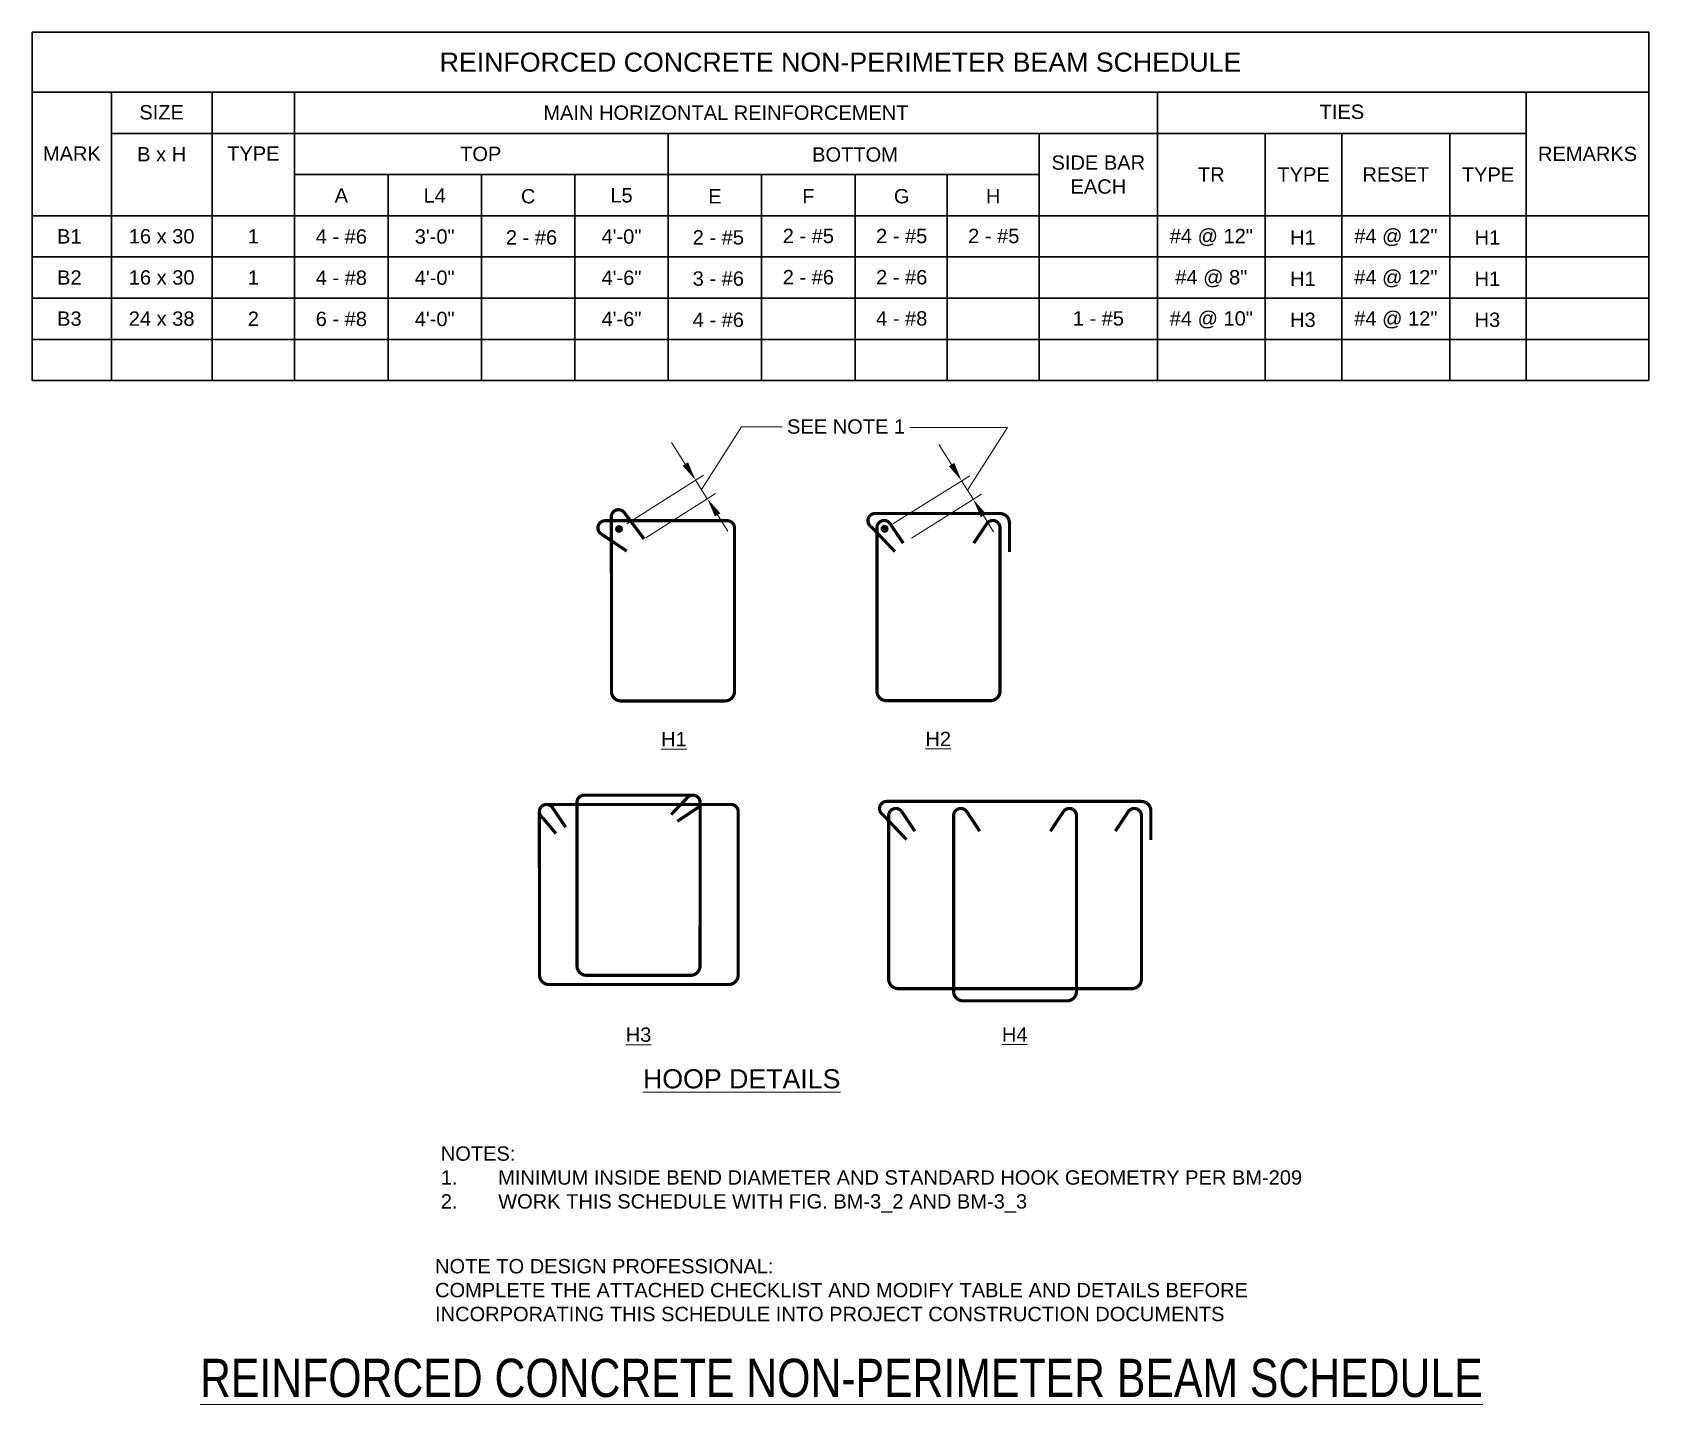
# Model space of a CAD drawing. Header units: inches. Extents: x -1717 to -1590, y 1228 to 1335.
import ezdxf

# ---------------------------------------------------------------- set-up
doc = ezdxf.new("R2010")
doc.units = ezdxf.units.IN
doc.header["$LTSCALE"] = 5
doc.header["$MEASUREMENT"] = 0
for name, color, linetype, lineweight in [('S-ANNO-DIMS', 1, 'Continuous', 20), ('S-ANNO-SCHD', 6, 'Continuous', 30), ('S-ANNO-TEXT', 7, 'Continuous', 20), ('S-DETL', 3, 'Continuous', 30)]:
    doc.layers.add(name, color=color, linetype=linetype, lineweight=lineweight)
doc.styles.add('Romans', font='arial.ttf')

msp = doc.modelspace()

# ---------------------------------------------------------------- hatches: boundary and pattern name
at = {"layer": 'S-DETL', "linetype": 'Continuous'}
h = msp.add_hatch(color=256, dxfattribs=at)
h.dxf.hatch_style = 1
h.paths.add_polyline_path([(-1671.38, 1296.54, 1), (-1670.88, 1296.54, 1)])
h = msp.add_hatch(color=256, dxfattribs=at)
h.dxf.hatch_style = 1
h.paths.add_polyline_path([(-1650.55, 1296.55, 1), (-1650.05, 1296.55, 1)])

# ---------------------------------------------------------------- linework, layer by layer
at = {"layer": 'S-ANNO-DIMS'}
for p, q in [((-1665.93, 1301.63), (-1667, 1303.32)), ((-1645.05, 1301.6), (-1646.05, 1303.18)), ((-1670.5, 1296.95), (-1664.49, 1300.77)), ((-1649.66, 1296.94), (-1643.62, 1300.72)), ((-1669.03, 1295.84), (-1663.56, 1299.32)), ((-1664.2, 1298.92), (-1665.12, 1300.37)), ((-1648.2, 1295.82), (-1642.71, 1299.26)), ((-1643.34, 1298.86), (-1644.26, 1300.32)), ((-1663.39, 1297.65), (-1662.59, 1296.38)), ((-1642.55, 1297.59), (-1641.75, 1296.32))]:
    msp.add_line(p, q, dxfattribs=at)
for points in [[(-1664.66, 1299.64), (-1661.51, 1304.55), (-1658.33, 1304.55)], [(-1643.8, 1299.59), (-1640.65, 1304.51), (-1648.31, 1304.51)]]:
    msp.add_lwpolyline(points, dxfattribs=at)
for points in [[(-1665.71, 1301.77), (-1666.14, 1301.5), (-1665.12, 1300.37)], [(-1644.84, 1301.73), (-1645.26, 1301.46), (-1644.26, 1300.32)], [(-1663.18, 1297.78), (-1663.6, 1297.52), (-1664.2, 1298.92)], [(-1642.34, 1297.72), (-1642.76, 1297.46), (-1643.34, 1298.86)]]:
    msp.add_solid(points, dxfattribs=at)
at = {"layer": 'S-ANNO-SCHD'}
for p, q in [((-1717.13, 1335.49), (-1590.38, 1335.49)), ((-1717.13, 1335.49), (-1717.13, 1308.18)), ((-1717.13, 1335.49), (-1717.13, 1308.18)), ((-1590.38, 1335.49), (-1590.38, 1308.18)), ((-1717.13, 1330.79), (-1590.38, 1330.79)), ((-1710.93, 1330.79), (-1710.93, 1308.18)), ((-1703.04, 1330.79), (-1703.04, 1308.18)), ((-1696.57, 1330.79), (-1696.57, 1308.18)), ((-1628.91, 1330.79), (-1628.91, 1308.18)), ((-1599.98, 1330.79), (-1599.98, 1308.18)), ((-1703.04, 1327.56), (-1710.93, 1327.56)), ((-1703.89, 1327.56), (-1599.98, 1327.56)), ((-1667.27, 1327.56), (-1667.27, 1308.18)), ((-1638.18, 1327.56), (-1638.18, 1308.18)), ((-1620.45, 1327.56), (-1620.45, 1308.18)), ((-1614.44, 1327.56), (-1614.44, 1308.18)), ((-1605.98, 1327.56), (-1605.98, 1308.18)), ((-1696.57, 1324.33), (-1638.18, 1324.33)), ((-1689.24, 1324.33), (-1689.24, 1308.18)), ((-1681.92, 1324.33), (-1681.92, 1308.18)), ((-1674.59, 1324.33), (-1674.59, 1308.18)), ((-1659.94, 1324.33), (-1659.94, 1308.18)), ((-1652.62, 1324.33), (-1652.62, 1308.18)), ((-1645.4, 1324.33), (-1645.4, 1308.18)), ((-1717.13, 1321.1), (-1590.38, 1321.1)), ((-1717.13, 1317.87), (-1590.38, 1317.87)), ((-1717.13, 1314.64), (-1590.38, 1314.64)), ((-1717.13, 1311.41), (-1590.38, 1311.41)), ((-1717.13, 1308.18), (-1590.38, 1308.18))]:
    msp.add_line(p, q, dxfattribs=at)
at = {"layer": 'S-DETL'}
for p, q in [((-1672.43, 1275.67), (-1672.32, 1275.67)), ((-1636, 1260.5), (-1636.33, 1260.5))]:
    msp.add_line(p, q, dxfattribs=at)
at = {"layer": 'S-DETL', "const_width": 0.25}
for points in [[(-1671.73, 1293.09), (-1671.73, 1297.49, -0.740899), (-1670.7, 1297.81), (-1669.16, 1295.76)], [(-1649.49, 1294.77), (-1651.36, 1296.73, -0.740899), (-1651.04, 1297.76), (-1641.26, 1297.76)], [(-1641.26, 1297.76, -0.414214), (-1640.51, 1297.01), (-1640.51, 1294.73), (-1640.51, 1294.73)], [(-1670.52, 1294.81), (-1672.53, 1296.16, -0.740899), (-1672.22, 1297.19), (-1667.81, 1297.19)], [(-1671.72, 1294.86), (-1671.72, 1283.81, 0.414214), (-1670.97, 1283.06), (-1665.72, 1283.06), (-1662.82, 1283.06, 0.414214), (-1662.07, 1283.81), (-1662.07, 1296.63, 0.414214), (-1662.63, 1297.19), (-1664.06, 1297.19)], [(-1643.31, 1295.43), (-1642.28, 1296.96, -0.740899), (-1641.25, 1296.64), (-1641.25, 1283.83, -0.414214), (-1642, 1283.08), (-1644.9, 1283.08), (-1650.15, 1283.08, -0.414214), (-1650.9, 1283.83), (-1650.9, 1296.64, -0.740899), (-1649.87, 1296.96), (-1648.84, 1295.43)], [(-1676.07, 1272.66), (-1677.12, 1273.91, -0.740899), (-1676.81, 1274.94), (-1672.4, 1274.94)], [(-1677.37, 1269.98), (-1677.37, 1274.38, -0.740899), (-1676.34, 1274.69), (-1675.31, 1273.16)], [(-1677.36, 1272.62), (-1677.36, 1261.57, 0.414214), (-1676.61, 1260.82), (-1662.53, 1260.82, 0.414214), (-1661.78, 1261.57), (-1661.78, 1274.38, 0.414214), (-1662.34, 1274.94), (-1675.47, 1274.94)], [(-1664.76, 1275.1), (-1664.77, 1262.29, -0.414214), (-1665.52, 1261.54), (-1670.77, 1261.54), (-1673.67, 1261.54, -0.414214), (-1674.42, 1262.29), (-1674.42, 1275.11, -0.414214), (-1673.85, 1275.67), (-1672.43, 1275.67), (-1665.33, 1275.67, -0.740899), (-1665.02, 1274.64), (-1666.55, 1273.62)], [(-1664.76, 1275.1), (-1664.76, 1275.1, 0.671428), (-1665.74, 1275.5), (-1667.04, 1274.15)], [(-1648.58, 1272.19), (-1650.45, 1274.15, -0.740899), (-1650.13, 1275.18), (-1630.17, 1275.18, -0.414214), (-1629.42, 1274.43), (-1629.42, 1272.15), (-1629.42, 1272.15)], [(-1632.21, 1272.85), (-1631.19, 1274.38, -0.740899), (-1630.16, 1274.06), (-1630.16, 1261.25, -0.414214), (-1630.91, 1260.5), (-1649.23, 1260.5, -0.414214), (-1649.98, 1261.25), (-1649.98, 1274.06, -0.740899), (-1648.95, 1274.38), (-1647.93, 1272.85)], [(-1637.3, 1272.84), (-1636.28, 1274.38, -0.740899), (-1635.25, 1274.06), (-1635.25, 1260.29, -0.414214), (-1636, 1259.54), (-1644.14, 1259.54, -0.414214), (-1644.89, 1260.29), (-1644.89, 1274.06, -0.740899), (-1643.86, 1274.38), (-1642.84, 1272.85)]]:
    msp.add_lwpolyline(points, format="xyb", dxfattribs=at)
msp.add_lwpolyline([(-1664.06, 1297.19), (-1669.83, 1297.19)], dxfattribs=at)
at = {"layer": 'S-DETL', "linetype": 'Continuous'}
for centre in [(-1671.13, 1296.54), (-1650.3, 1296.55)]:
    msp.add_circle(centre, 0.25, dxfattribs=at)

# ---------------------------------------------------------------- texts
at = {"layer": 'S-ANNO-DIMS', "insert": (-1653.32, 1305.14), "char_height": 1.125, "attachment_point": 2, "style": 'Romans'}
msp.add_mtext('\\pxqc;SEE NOTE 1', dxfattribs=at)
at = {"layer": 'S-ANNO-TEXT', "style": 'Romans'}
for s, p in [('%%UH1', (-1667.82, 1279.5)), ('%%UH2', (-1647.1, 1279.52)), ('%%UH3', (-1670.6, 1256.33)), ('%%UH4', (-1641.1, 1256.34))]:
    msp.add_text(s, height=1.125, dxfattribs=at).set_placement(p)
for s, insert, char_height, attachment_point in [('REINFORCED CONCRETE NON-PERIMETER BEAM SCHEDULE', (-1653.76, 1333.14), 1.5, 5), ('SIZE', (-1706.99, 1329.21), 1.125, 5), ('MAIN HORIZONTAL REINFORCEMENT', (-1662.74, 1329.18), 1.125, 5), ('TIES', (-1614.44, 1329.25), 1.125, 5), ('MARK', (-1714.03, 1325.98), 1.125, 5), ('B x H', (-1706.99, 1325.93), 1.125, 5), ('TYPE', (-1699.8, 1325.98), 1.125, 5), ('TOP', (-1681.97, 1325.95), 1.125, 5), ('BOTTOM', (-1652.62, 1325.9), 1.125, 5), ('\\pxa0.22222;SIDE BAR\\P\\pa0;EACH', (-1633.54, 1324.33), 1.125, 5), ('REMARKS', (-1595.18, 1325.95), 1.125, 5), ('TR', (-1624.68, 1324.34), 1.125, 5), ('TYPE', (-1617.45, 1324.34), 1.125, 5), ('RESET', (-1610.21, 1324.34), 1.125, 5), ('TYPE', (-1602.98, 1324.33), 1.125, 5), ('A', (-1692.9, 1322.7), 1.12, 5), ('L4', (-1685.58, 1322.7), 1.125, 5), ('L5', (-1670.93, 1322.7), 1.125, 5), ('C', (-1678.25, 1322.63), 1.12, 5), ('E', (-1663.61, 1322.63), 1.12, 5), ('F', (-1656.28, 1322.63), 1.12, 5), ('G', (-1648.96, 1322.63), 1.12, 5), ('H', (-1641.79, 1322.63), 1.12, 5), ('B1', (-1714.23, 1319.49), 1.125, 5), ('16 x 30', (-1706.99, 1319.49), 1.125, 5), ('1', (-1699.8, 1319.49), 1.12, 5), ('4 - #6', (-1692.9, 1319.47), 1.125, 5), ('3\'-0"', (-1685.58, 1319.47), 1.125, 5), ('2 - #6', (-1677.99, 1319.4), 1.125, 5), ('4\'-0"', (-1670.93, 1319.47), 1.125, 5), ('2 - #5', (-1663.34, 1319.4), 1.125, 5), ('2 - #5', (-1656.28, 1319.51), 1.125, 5), ('2 - #5', (-1648.96, 1319.51), 1.125, 5), ('2 - #5', (-1641.74, 1319.51), 1.125, 5), ('#4 @ 12"', (-1624.68, 1319.4), 1.125, 5), ('H1', (-1617.5, 1319.4), 1.125, 5), ('#4 @ 12"', (-1610.21, 1319.4), 1.125, 5), ('H1', (-1603.03, 1319.4), 1.125, 5), ('#4 @ 8"', (-1624.68, 1316.17), 1.125, 5), ('#4 @ 12"', (-1610.21, 1316.17), 1.125, 5), ('B2', (-1714.23, 1316.26), 1.125, 5), ('16 x 30', (-1706.99, 1316.26), 1.125, 5), ('1', (-1699.8, 1316.26), 1.12, 5), ('4 - #8', (-1692.9, 1316.24), 1.125, 5), ('4\'-0"', (-1685.58, 1316.24), 1.125, 5), ('4\'-6"', (-1670.93, 1316.24), 1.125, 5), ('3 - #6', (-1663.34, 1316.17), 1.125, 5), ('2 - #6', (-1656.28, 1316.28), 1.125, 5), ('2 - #6', (-1648.96, 1316.28), 1.125, 5), ('H1', (-1617.5, 1316.17), 1.125, 5), ('H1', (-1603.03, 1316.17), 1.125, 5), ('B3', (-1714.23, 1313.03), 1.125, 5), ('24 x 38', (-1706.99, 1313.03), 1.125, 5), ('2', (-1699.8, 1313.03), 1.12, 5), ('6 - #8', (-1692.9, 1313.01), 1.125, 5), ('4\'-0"', (-1685.58, 1313), 1.125, 5), ('4\'-6"', (-1670.93, 1313), 1.125, 5), ('4 - #6', (-1663.34, 1312.94), 1.125, 5), ('4 - #8', (-1648.96, 1313.05), 1.125, 5), ('1 - #5', (-1633.54, 1313.05), 1.125, 5), ('#4 @ 10"', (-1624.68, 1312.94), 1.125, 5), ('H3', (-1617.5, 1312.94), 1.125, 5), ('#4 @ 12"', (-1610.21, 1312.94), 1.125, 5), ('H3', (-1603.03, 1312.94), 1.125, 5), ('\\pxa0.44444;NOTES: \\P\\pi-1.7778,l1.7778,t1;1.^IMINIMUM INSIDE BEND DIAMETER AND STANDARD HOOK GEOMETRY PER BM-209\\P2.^IWORK THIS SCHEDULE WITH FIG. BM-3_2 AND BM-3_3', (-1685.1, 1248.13), 1.125, 1), ('{\\W0.8;\\LREINFORCED CONCRETE NON-PERIMETER BEAM SCHEDULE}', (-1653.69, 1231.48), 3, 2)]:
    msp.add_mtext(s, dxfattribs=dict(at, insert=insert, char_height=char_height, attachment_point=attachment_point))
at = {"layer": 'S-ANNO-TEXT', "linetype": 'Continuous', "insert": (-1653.76, 1254.18), "char_height": 1.5, "attachment_point": 3, "style": 'Romans'}
msp.add_mtext('\\pxqc;{\\LHOOP DETAILS}', dxfattribs=at)
at = {"layer": 'S-ANNO-TEXT', "insert": (-1685.55, 1239.3), "char_height": 1.125, "width": 119.8822, "attachment_point": 1, "style": 'Romans'}
msp.add_mtext('NOTE TO DESIGN PROFESSIONAL: \\PCOMPLETE THE ATTACHED CHECKLIST AND MODIFY TABLE AND DETAILS BEFORE \\PINCORPORATING THIS SCHEDULE INTO PROJECT CONSTRUCTION DOCUMENTS', dxfattribs=at)

doc.saveas('drawing.dxf')
